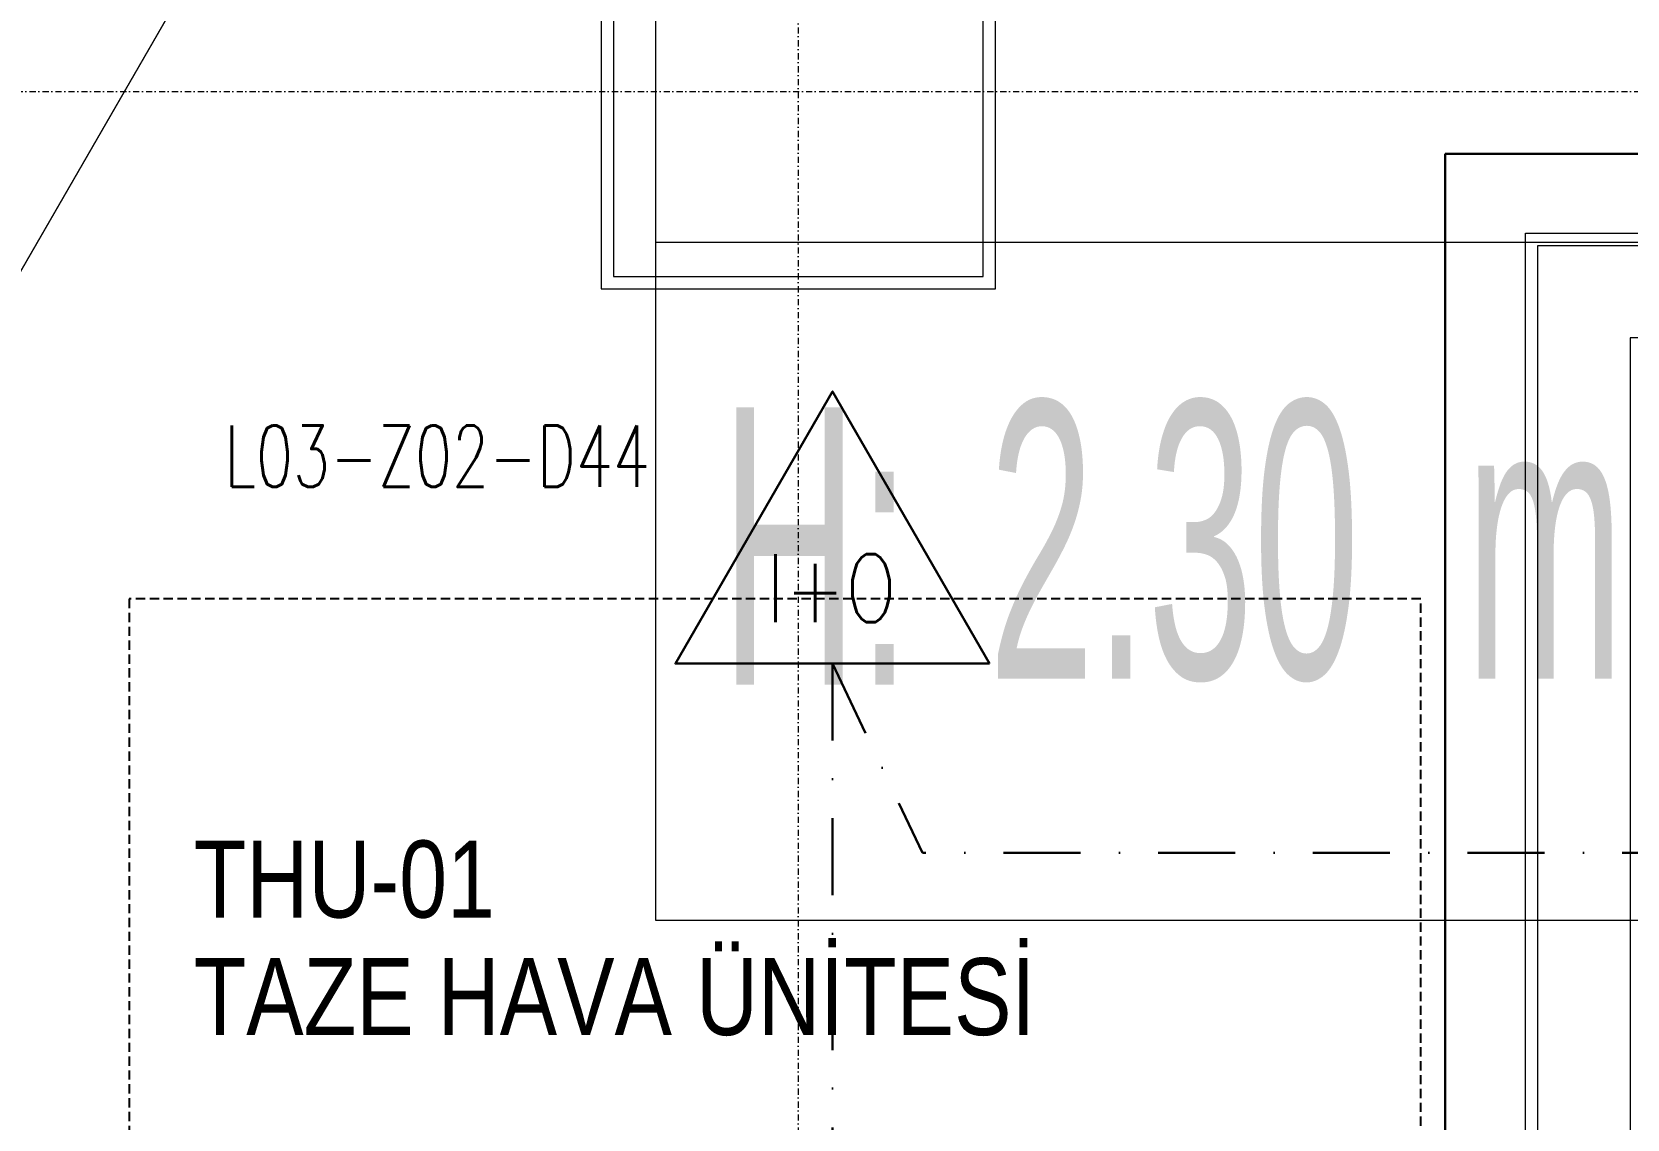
# Model space of a CAD drawing. Extents: x -9058 to 11890, y 0 to 8245.
# Drawn here: x 8310.7 to 8569.6, y 2779.1 to 2955.5 of the extents above; entities that cross this region are included whole.
import ezdxf
from ezdxf.enums import TextEntityAlignment as Align

# ---------------------------------------------------------------- set-up
doc = ezdxf.new("R2010")
doc.units = 0
doc.header["$MEASUREMENT"] = 0
doc.linetypes.add('DASHDOT', pattern=[1, 0.5, -0.25, 0, -0.25])
doc.linetypes.add('DASHED', pattern=[0.75, 0.5, -0.25])
doc.layers.get('0').update_dxf_attribs({"color": 9, "lineweight": 9})
for name, color, linetype, lineweight in [('00', 9, 'Continuous', 9), ('01', 9, 'Continuous', 9), ('06D', 9, 'Continuous', 9), ('14', 9, 'Continuous', 9), ('21_mahal200', 9, 'Continuous', 9), ('21_mahal200 @ 20', 9, 'Continuous', 9), ('24', 9, 'DASHDOT', 9), ('E-DEDEKTÖR NUMARALARI', 20, 'Continuous', 30), ('E-KABLO', 7, 'Continuous', 30), ('E-KOMBİNE DEDEKTÖR (ISI+OPTİK DUMAN)', 7, 'Continuous', 30)]:
    doc.layers.add(name, color=color, linetype=linetype, lineweight=lineweight)
doc.styles.add('Arial', font='arial.ttf', dxfattribs={"height": 2.5})
doc.styles.add('E-YAZI', font='txttw.shx')
doc.styles.add('LUCIDASANS', font='arial.ttf', dxfattribs={"width": 0.8})
doc.styles.add('MuuM_TEXT-STANDART', font='ARIALN.TTF')

# ---------------------------------------------------------------- blocks, each defined once
blk = doc.blocks.new('p-mek')
at = {"color": 6}
for points in [[(210.29, -281.08, -0.000027), (210.29, -1029.08, 0.400031)], [(700.6, 42), (700.6, -670.36, -0.134881), (690.55, -708.86), (590.26, -882.57)]]:
    blk.add_lwpolyline(points, format="xyb", dxfattribs=at)
at = {"ltscale": 10}
blk.add_lwpolyline([(638.09, -679.73), (538.3, -852.57), (590.26, -882.57), (690.05, -709.73)], close=True, dxfattribs=at)
at = {"linetype": 'DASHED', "lineweight": -3, "ltscale": 3}
blk.add_lwpolyline([(651.42, -950.35), (861.02, -950.35), (861.02, -860.35), (651.42, -860.35)], close=True, dxfattribs=at)
at = {"style": 'LUCIDASANS', "width": 0.8}
for s, p in [('THU-01', (661.89, -912.05)), ('TAZE HAVA ÜNİTESİ', (661.89, -931.12))]:
    blk.add_text(s, height=12.5, rotation=0, dxfattribs=at).set_placement(p)
blk = doc.blocks.new('0a_roomno2')
blk.add_lwpolyline([(30, -16), (0, -16), (0, 0), (30, 0)], close=True)
blk.add_lwpolyline([(12, -10.5), (0, -10.5)])
at = {"style": 'MuuM_TEXT-STANDART', "width": 0.6}
blk.add_text('H:', height=2.25, dxfattribs=at).set_placement((0.525, -12.962), align=Align.MIDDLE_LEFT)
at = {"style": 'Arial'}
blk.add_attdef('ODANO', (0, 1.505), '', height=3, dxfattribs=at)
blk.add_attdef('MEKANADI', text='', height=3, dxfattribs=at).set_placement((0.525, -4.75), align=Align.BOTTOM_LEFT)
at = {"style": 'MuuM_TEXT-STANDART', "width": 0.6}
for tag, p in [('YER01', (15, -7)), ('TAVAN01', (20.625, -7)), ('DUVAR01', (26.25, -7)), ('YER02', (15, -10.375)), ('TAVAN02', (20.625, -10.375)), ('DUVAR02', (26.25, -10.375)), ('YER03', (15, -13.75)), ('TAVAN03', (20.625, -13.75)), ('DUVAR03', (26.25, -13.75))]:
    blk.add_attdef(tag, text='', height=2.25, dxfattribs=at).set_placement(p, align=Align.MIDDLE_CENTER)
at = {"style": 'MuuM_TEXT-STANDART'}
blk.add_attdef('M2', text='', height=2.25, dxfattribs=at).set_placement((1.323, -7.805), align=Align.MIDDLE_LEFT)
at = {"style": 'MuuM_TEXT-STANDART', "width": 0.6}
blk.add_attdef('TEMIZTAVANYUKSEKLIGI', text='', height=2.25, dxfattribs=at).set_placement((2.7, -13.162), align=Align.MIDDLE_LEFT)
blk = doc.blocks.new('*U1893')
at = {"layer": '21_mahal200 @ 20'}
ref = blk.add_blockref('0a_roomno2', (8411.95, 3131.35), dxfattribs=dict(at, xscale=20, yscale=20, zscale=20))
ref.add_attrib('TEMIZTAVANYUKSEKLIGI', '2.30  m', dxfattribs={"layer": '0', "height": 45, "style": 'MuuM_TEXT-STANDART', "width": 0.6}).set_placement((8465.95, 2873.11), align=Align.MIDDLE_LEFT)
blk = doc.blocks.new('100_KOMBİNE DEDEKTÖR (ISI+OPTİK DUMAN) 085')
at = {"layer": 'E-KOMBİNE DEDEKTÖR (ISI+OPTİK DUMAN)', "color": 4}
blk.add_lwpolyline([(2.55, 0), (0, 4.416), (-2.55, 0)], close=True, dxfattribs=at)
at = {"layer": 'E-KOMBİNE DEDEKTÖR (ISI+OPTİK DUMAN)', "color": 3, "style": 'E-YAZI', "width": 0.8}
blk.add_text('I+O', height=1.1016, dxfattribs=at).set_placement((-0.018, 1.224), align=Align.MIDDLE)

msp = doc.modelspace()

# ---------------------------------------------------------------- linework, layer by layer
at = {"layer": '00'}
msp.add_lwpolyline([(8668.36, 2725.87), (8668.36, 2725.87), (8668.36, 2710.87), (8555.06, 2710.87), (8555.06, 2920.87), (8720.06, 2920.87), (8720.06, 3505.87), (8805.06, 3505.87), (8805.06, 3490.87), (8735.06, 3490.87), (8735.06, 3155.87), (8805.06, 3155.87), (8805.06, 3135.87), (8735.06, 3135.87), (8735.06, 2920.87), (8805.06, 2920.87), (8805.06, 2905.87), (8570.06, 2905.87), (8570.06, 2725.87), (8668.36, 2725.87)], close=True, dxfattribs=at)
at = {"layer": '01'}
msp.add_lwpolyline([(8405.06, 2915.87), (8465.06, 2915.87), (8465.06, 2975.87), (8405.06, 2975.87)], close=True, dxfattribs=at)
at = {"layer": '14'}
msp.add_lwpolyline([(8670.36, 2708.87), (8553.06, 2708.87), (8553.06, 2922.87), (8718.06, 2922.87), (8718.06, 3507.87), (8828.06, 3507.87), (8828.06, 3763.87), (8467.06, 3763.87), (8467.06, 3723.87), (8403.06, 3723.87), (8403.06, 3763.87), (7757.06, 3763.87), (7757.06, 3723.87), (7717.06, 3723.87), (7717.06, 2977.87), (7757.06, 2977.87), (7757.06, 2913.87), (7717.06, 2913.87), (7717.06, 2578.87)], dxfattribs=at)
msp.add_lwpolyline([(8403.06, 2913.87), (8467.06, 2913.87), (8467.06, 2977.87), (8403.06, 2977.87)], close=True, dxfattribs=at)
at = {"layer": '24', "ltscale": 2}
for points in [[(8435.06, 4008.37), (8435.06, 4008.37), (8435.06, 160.84)], [(7012.53, 2945.87), (10535.06, 2945.87)]]:
    msp.add_lwpolyline(points, dxfattribs=at)
at = {"layer": 'E-KABLO', "color": 5, "linetype": 'Continuous', "ltscale": 25}
for p, q in [((8540.06, 2693.17), (8540.06, 2935.77)), ((8540.06, 2935.77), (8708.27, 2935.77))]:
    msp.add_line(p, q, dxfattribs=at)
at = {"layer": 'E-KABLO', "color": 6, "linetype": 'DASHDOT', "ltscale": 25}
for p, q in [((8440.62, 2853.03), (8440.62, 2667.56)), ((8440.62, 2853.03), (8455.23, 2822.31)), ((8681.65, 2822.31), (8455.23, 2822.31))]:
    msp.add_line(p, q, dxfattribs=at)

# ---------------------------------------------------------------- block references
at = {"layer": '06D'}
msp.add_blockref('p-mek', (7675.06, 3723.87), dxfattribs=at)
at = {"layer": '21_mahal200', "color": 6, "linetype": 'DASHDOT'}
msp.add_blockref('*U1893', (0, 0), dxfattribs=at)
at = {"layer": 'E-KOMBİNE DEDEKTÖR (ISI+OPTİK DUMAN)', "xscale": 10, "yscale": 10, "zscale": 10}
msp.add_blockref('100_KOMBİNE DEDEKTÖR (ISI+OPTİK DUMAN) 085', (8440.62, 2853.03), dxfattribs=at)

# ---------------------------------------------------------------- texts
at = {"layer": 'E-DEDEKTÖR NUMARALARI', "style": 'E-YAZI', "width": 0.7}
msp.add_text('L03-Z02-D44', height=10, dxfattribs=at).set_placement((8341.97, 2881.69))

doc.saveas('drawing.dxf')
